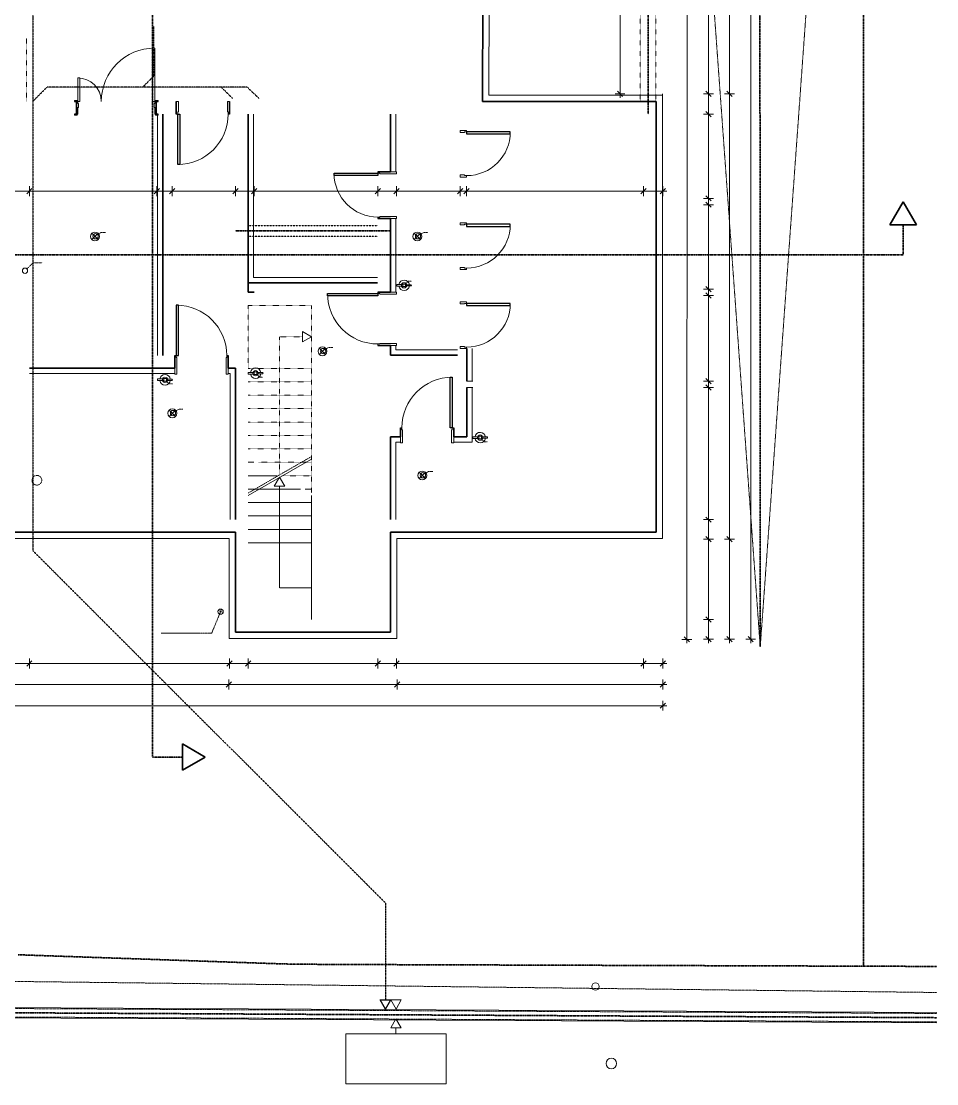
# Model space of a CAD drawing. Header units: metres. Extents: x 217015 to 311256, y -798315 to -742080.
# Drawn here: x 233405 to 250732, y -796050 to -775934 of the extents above; entities that cross this region are included whole.
import ezdxf

# ---------------------------------------------------------------- set-up
doc = ezdxf.new("R2010")
doc.units = ezdxf.units.M
for name, pattern in [('Achse', [0.5, 0.25, -0.25]), ('Axe', [0.5, 0.25, -0.25]), ('Dashed', [0.5, 0.25, -0.25]), ('Dot & Dashed', [0.5, 0.25, -0.25]), ('Egouttage copie', [0.5, 0.25, -0.25]), ('pointillés', [0.5, 0.25, -0.25]), ('Points', [0.5, 0.25, -0.25]), ('Points tirets', [0.5, 0.25, -0.25]), ('Tirets', [0.5, 0.25, -0.25]), ('Tirets moyens', [0.8, 0.4, -0.4]), ('Tirets petits', [0.35, 0.15, -0.2]), ('Traits', [0.5, 0.25, -0.25])]:
    doc.linetypes.add(name, pattern=pattern)
for name, color, linetype in [('-1._-1. Sous-sol_2_Ecriture + Annotation', 7, 'Continuous'), ('-1._-1. Sous-sol_2_Equip _ incendie', 7, 'Continuous'), ('-1._-1. Sous-sol_2_Equip _ égouttage', 7, 'Continuous'), ('-1._-1. Sous-sol_2_Etiquettes', 7, 'Continuous'), ('-1._-1. Sous-sol_2_Lignes', 7, 'Continuous'), ('-1._-1. Sous-sol_2_STABILITE', 7, 'Continuous'), ('cotations', 7, 'Continuous'), ('mur porteur', 7, 'Continuous'), ('portes', 7, 'Continuous'), ('sous-sol', 7, 'Continuous')]:
    doc.layers.add(name, color=color, linetype=linetype)

msp = doc.modelspace()

# ---------------------------------------------------------------- linework, layer by layer
at = {"layer": '-1._-1. Sous-sol_2_Ecriture + Annotation', "color": 251, "linetype": 'Continuous', "lineweight": 18}
for p, q in [((241447, -795104), (239548, -795105)), ((239548, -795105), (239548, -796050)), ((241447, -796049), (241447, -795104)), ((239548, -796050), (241447, -796049))]:
    msp.add_line(p, q, dxfattribs=at)
at = {"layer": '-1._-1. Sous-sol_2_Equip _ incendie', "color": 251, "linetype": 'Continuous', "lineweight": 18}
for p, q in [((240626, -780919), (240511, -780919)), ((240511, -780919), (240511, -780949)), ((240511, -780949), (240626, -780949)), ((240676, -780909), (240626, -780909)), ((240626, -780909), (240626, -780959)), ((240626, -780949), (240626, -780919)), ((240626, -780959), (240676, -780959)), ((240676, -780959), (240676, -780909)), ((240779, -780922), (240676, -780922)), ((240676, -780946), (240779, -780946)), ((236101, -782697), (236151, -782697)), ((236101, -782747), (236101, -782697)), ((236151, -782697), (236151, -782747)), ((237701, -782583), (237816, -782583)), ((237701, -782613), (237701, -782583)), ((237816, -782613), (237701, -782613)), ((237816, -782573), (237866, -782573)), ((237816, -782623), (237816, -782573)), ((237816, -782583), (237816, -782613)), ((237866, -782623), (237816, -782623)), ((237866, -782573), (237866, -782623)), ((237866, -782586), (237969, -782586)), ((237969, -782610), (237866, -782610)), ((235986, -782707), (236101, -782707)), ((235986, -782737), (235986, -782707)), ((236101, -782737), (235986, -782737)), ((236101, -782707), (236101, -782737)), ((236151, -782747), (236101, -782747)), ((236151, -782710), (236254, -782710)), ((236254, -782734), (236151, -782734)), ((241952, -783802), (242067, -783802)), ((241952, -783832), (241952, -783802)), ((242067, -783832), (241952, -783832)), ((242067, -783792), (242117, -783792)), ((242067, -783842), (242067, -783792)), ((242067, -783802), (242067, -783832)), ((242117, -783842), (242067, -783842)), ((242117, -783792), (242117, -783842)), ((242117, -783805), (242220, -783805)), ((242220, -783829), (242117, -783829))]:
    msp.add_line(p, q, dxfattribs=at)
for centre, radius, start, end in [((240651, -780934), 100, 6.8921, 171.3731), ((240651, -780934), 100, 188.6269, 353.1079), ((240779, -780934), 12, 270, 90), ((237841, -782598), 100, 6.8921, 171.3731), ((236126, -782722), 100, 6.8921, 171.3731), ((237841, -782598), 100, 188.6269, 353.1079), ((237969, -782598), 12, 270, 90), ((236126, -782722), 100, 188.6269, 353.1079), ((236254, -782722), 12, 270, 90), ((242092, -783817), 100, 6.8921, 171.3731), ((242092, -783817), 100, 188.6269, 353.1079), ((242220, -783817), 12, 270, 90)]:
    msp.add_arc(centre, radius, start, end, dxfattribs=at)
at = {"layer": '-1._-1. Sous-sol_2_Equip _ égouttage', "color": 8, "linetype": 'Tirets', "lineweight": 18}
for p, q in [((246163, -770805), (247391, -787781)), ((247391, -787781), (248623, -770725))]:
    msp.add_line(p, q, dxfattribs=at)
at = {"layer": '-1._-1. Sous-sol_2_Equip _ égouttage', "color": 7, "linetype": 'Tirets petits', "lineweight": 18}
for p, q in [((245117, -771330), (245117, -777452)), ((245417, -771330), (245417, -777452)), ((233503, -776252), (233503, -777452))]:
    msp.add_line(p, q, dxfattribs=at)
at = {"layer": '-1._-1. Sous-sol_2_Equip _ égouttage', "color": 251, "linetype": 'Egouttage copie', "lineweight": 30}
for p, q in [((233627, -771765), (233627, -777396)), ((233627, -777446), (233889, -777184)), ((237688, -777184), (233889, -777184)), ((237403, -777396), (237190, -777184)), ((237901, -777396), (237688, -777184)), ((233627, -777396), (233627, -785959)), ((233627, -785959), (240298, -792629)), ((240298, -792629), (240298, -794463))]:
    msp.add_line(p, q, dxfattribs=at)
at = {"layer": '-1._-1. Sous-sol_2_Equip _ égouttage', "color": 7, "linetype": 'Tirets', "lineweight": 35}
msp.add_line((247384, -772247), (247391, -787781), dxfattribs=at)
at = {"layer": '-1._-1. Sous-sol_2_Equip _ égouttage', "color": 251, "linetype": 'pointillés', "lineweight": 30}
for p, q in [((235915, -776971), (235915, -776026)), ((235703, -777184), (235915, -776971))]:
    msp.add_line(p, q, dxfattribs=at)
at = {"layer": '-1._-1. Sous-sol_2_Equip _ égouttage', "color": 250, "linetype": 'Continuous', "lineweight": 18}
for p, q in [((238728, -782006), (238728, -781806)), ((238901, -781906), (238728, -781806)), ((238901, -781906), (238728, -782006)), ((238292, -784563), (238192, -784736)), ((238292, -784563), (238392, -784736)), ((238392, -784736), (238192, -784736)), ((238292, -786662), (238292, -784736)), ((238901, -786662), (238301, -786662))]:
    msp.add_line(p, q, dxfattribs=at)
at = {"layer": '-1._-1. Sous-sol_2_Equip _ égouttage', "color": 250, "linetype": 'Tirets petits', "lineweight": 18}
for p, q in [((238291, -781906), (238728, -781906)), ((238291, -784513), (238291, -781906))]:
    msp.add_line(p, q, dxfattribs=at)
at = {"layer": '-1._-1. Sous-sol_2_Equip _ égouttage', "color": 8, "linetype": 'Tirets petits', "lineweight": 18}
for p, q in [((237701, -782506), (238901, -782506)), ((237701, -782760), (238901, -782760)), ((237701, -783014), (238901, -783014)), ((237701, -783268), (238901, -783268)), ((237701, -783522), (238901, -783522)), ((237701, -783776), (238901, -783776)), ((237701, -784030), (238901, -784030)), ((237895, -784284), (238901, -784284)), ((238335, -784538), (238901, -784538)), ((238775, -784792), (238901, -784792))]:
    msp.add_line(p, q, dxfattribs=at)
at = {"layer": '-1._-1. Sous-sol_2_Equip _ égouttage', "color": 8, "linetype": 'Continuous', "lineweight": 18}
for p, q in [((237701, -784284), (237808, -784284)), ((237701, -784538), (238248, -784538)), ((237701, -784792), (238688, -784792)), ((237701, -785046), (238901, -785046)), ((237701, -785300), (238901, -785300)), ((237701, -785554), (238901, -785554)), ((237701, -785808), (238901, -785808)), ((240398, -794464), (240598, -794464)), ((240498, -794637), (240398, -794464)), ((240498, -794637), (240598, -794464)), ((240497, -794818), (240397, -794992)), ((240497, -794818), (240597, -794991)), ((240597, -794991), (240397, -794992)), ((240497, -795104), (240497, -794991))]:
    msp.add_line(p, q, dxfattribs=at)
at = {"layer": '-1._-1. Sous-sol_2_Equip _ égouttage', "color": 8, "linetype": 'Dot & Dashed', "lineweight": 18}
for p, q in [((231124, -794087), (235630, -794141)), ((235630, -794141), (247638, -794285)), ((247638, -794285), (250732, -794322))]:
    msp.add_line(p, q, dxfattribs=at)
at = {"layer": '-1._-1. Sous-sol_2_Equip _ égouttage', "color": 254, "linetype": 'Continuous', "lineweight": 18}
for p, q in [((250732, -794699), (217015, -794520)), ((217015, -794720), (250732, -794899))]:
    msp.add_line(p, q, dxfattribs=at)
at = {"layer": '-1._-1. Sous-sol_2_Equip _ égouttage', "color": 254, "linetype": 'Points', "lineweight": 18}
for p, q in [((250732, -794719), (217015, -794540)), ((250732, -794879), (217015, -794700))]:
    msp.add_line(p, q, dxfattribs=at)
at = {"layer": '-1._-1. Sous-sol_2_Equip _ égouttage', "color": 251, "linetype": 'Continuous', "lineweight": 30}
for p, q in [((240198, -794463), (240398, -794463)), ((240298, -794636), (240198, -794463)), ((240298, -794636), (240398, -794463))]:
    msp.add_line(p, q, dxfattribs=at)
at = {"layer": '-1._-1. Sous-sol_2_Equip _ égouttage', "color": 7, "linetype": 'Points tirets', "lineweight": 35}
msp.add_line((250732, -794799), (217015, -794620), dxfattribs=at)
at = {"layer": '-1._-1. Sous-sol_2_Equip _ égouttage', "color": 8, "linetype": 'Continuous', "lineweight": 18}
msp.add_circle((244273, -794210), 70, dxfattribs=at)
at = {"layer": '-1._-1. Sous-sol_2_Etiquettes', "color": 253, "linetype": 'Dashed', "lineweight": 13}
for p, q in [((234853, -779977), (234914, -779934)), ((234914, -779934), (234999, -779934)), ((240955, -779977), (241016, -779934)), ((241016, -779934), (241101, -779934)), ((233512, -780623), (233629, -780505)), ((233629, -780505), (233802, -780505)), ((240685, -780899), (240726, -780857)), ((240726, -780857), (240790, -780857)), ((239159, -782150), (239220, -782108)), ((239220, -782108), (239305, -782108)), ((237875, -782633), (237916, -782675)), ((237916, -782675), (237980, -782675)), ((236160, -782758), (236202, -782799)), ((236202, -782799), (236265, -782799)), ((236318, -783323), (236379, -783281)), ((236379, -783281), (236464, -783281)), ((242126, -783853), (242167, -783895)), ((242167, -783895), (242231, -783895)), ((241048, -784502), (241109, -784459)), ((241109, -784459), (241194, -784459))]:
    msp.add_line(p, q, dxfattribs=at)
at = {"layer": '-1._-1. Sous-sol_2_Etiquettes', "color": 253, "linetype": 'Traits', "lineweight": 18}
for p, q in [((237178, -787112), (237008, -787520)), ((237008, -787520), (236764, -787520))]:
    msp.add_line(p, q, dxfattribs=at)
at = {"layer": '-1._-1. Sous-sol_2_Etiquettes', "color": 8, "linetype": 'Continuous', "lineweight": 18}
for p, q in [((237224, -787131), (237131, -787093)), ((237158, -787158), (237197, -787066))]:
    msp.add_line(p, q, dxfattribs=at)
at = {"layer": '-1._-1. Sous-sol_2_Etiquettes', "color": 253, "linetype": 'Continuous', "lineweight": 18}
msp.add_line((236764, -787520), (236052, -787520), dxfattribs=at)
at = {"layer": '-1._-1. Sous-sol_2_Etiquettes', "color": 7, "linetype": 'Continuous', "lineweight": 18}
for centre in [(234812, -780005), (240914, -780005), (233476, -780658), (240649, -780934), (239118, -782179), (236125, -782722), (237839, -782598), (236277, -783352), (242090, -783817), (241007, -784530)]:
    msp.add_circle(centre, 50, dxfattribs=at)
at = {"layer": '-1._-1. Sous-sol_2_Etiquettes', "color": 8, "linetype": 'Continuous', "lineweight": 18}
msp.add_circle((237178, -787112), 50, dxfattribs=at)
at = {"layer": '-1._-1. Sous-sol_2_Lignes', "color": 7, "linetype": 'Axe', "lineweight": 35}
for p, q in [((235888, -789866), (235888, -762366)), ((250096, -779787), (250096, -780354)), ((250096, -780354), (219596, -780354)), ((236455, -789866), (235888, -789866))]:
    msp.add_line(p, q, dxfattribs=at)
at = {"layer": '-1._-1. Sous-sol_2_Lignes', "color": 7, "linetype": 'Continuous', "lineweight": 35}
for p, q in [((250096, -779354), (249846, -779787)), ((250096, -779354), (250346, -779787)), ((250346, -779787), (249846, -779787)), ((236455, -790116), (236455, -789616)), ((236888, -789866), (236455, -789616)), ((236888, -789866), (236455, -790116))]:
    msp.add_line(p, q, dxfattribs=at)
at = {"layer": '-1._-1. Sous-sol_2_Lignes', "color": 7, "linetype": 'Continuous', "lineweight": 18}
for p, q in [((234859, -779949), (234740, -780069)), ((234740, -779949), (234859, -780069)), ((240961, -779949), (240842, -780069)), ((240842, -779949), (240961, -780069)), ((239166, -782123), (239046, -782242)), ((239046, -782123), (239166, -782242)), ((236325, -783296), (236205, -783416)), ((236205, -783296), (236325, -783416)), ((241054, -784474), (240935, -784594)), ((240935, -784474), (241054, -784594))]:
    msp.add_line(p, q, dxfattribs=at)
for centre in [(234800, -780009), (240902, -780009), (239106, -782183), (236265, -783356), (240994, -784534)]:
    msp.add_circle(centre, 84.6, dxfattribs=at)
at = {"layer": '-1._-1. Sous-sol_2_Lignes', "color": 251, "linetype": 'Achse', "lineweight": 18}
msp.add_circle((233700, -784624), 92, dxfattribs=at)
at = {"layer": '-1._-1. Sous-sol_2_Lignes', "color": 253, "linetype": 'Continuous', "lineweight": 18}
msp.add_circle((244573, -795667), 100, dxfattribs=at)
at = {"layer": '-1._-1. Sous-sol_2_STABILITE', "color": 7, "linetype": 'Points tirets', "lineweight": 35}
for p, q in [((245267, -777692), (245267, -765012)), ((237461, -779902), (240394, -779902))]:
    msp.add_line(p, q, dxfattribs=at)
at = {"layer": 'cotations', "color": 251, "linetype": 'Continuous', "lineweight": 18}
for p, q in [((246810, -777307), (246810, -764882)), ((247210, -787632), (247210, -764882)), ((246410, -777307), (246410, -765252)), ((246014, -770373), (246000, -787636)), ((244737, -777307), (244737, -771807)), ((244687, -777257), (244787, -777357)), ((246360, -777257), (246460, -777357)), ((246760, -777257), (246860, -777357)), ((244831, -777307), (244643, -777307)), ((244737, -777382), (244737, -777307)), ((246504, -777307), (246316, -777307)), ((246410, -777692), (246410, -777307)), ((246904, -777307), (246716, -777307)), ((246810, -785740), (246810, -777307)), ((246360, -777642), (246460, -777742)), ((246504, -777692), (246316, -777692)), ((246410, -779287), (246410, -777692)), ((233558, -779243), (233558, -779055)), ((235973, -779243), (235973, -779055)), ((236261, -779243), (236261, -779055)), ((237461, -779243), (237461, -779055)), ((237814, -779243), (237814, -779055)), ((240154, -779243), (240154, -779055)), ((240507, -779243), (240507, -779055)), ((241712, -779243), (241712, -779055)), ((241832, -779243), (241832, -779055)), ((245180, -779243), (245180, -779055)), ((245550, -779243), (245550, -779055)), ((233148, -779149), (233558, -779149)), ((233608, -779099), (233508, -779199)), ((233558, -779149), (235973, -779149)), ((236023, -779099), (235923, -779199)), ((235973, -779149), (236261, -779149)), ((236311, -779099), (236211, -779199)), ((236261, -779149), (237461, -779149)), ((237511, -779099), (237411, -779199)), ((237461, -779149), (237814, -779149)), ((237864, -779099), (237764, -779199)), ((237814, -779149), (240154, -779149)), ((240204, -779099), (240104, -779199)), ((240154, -779149), (240507, -779149)), ((240557, -779099), (240457, -779199)), ((240507, -779149), (241712, -779149)), ((241762, -779099), (241662, -779199)), ((241712, -779149), (241832, -779149)), ((241882, -779099), (241782, -779199)), ((241832, -779149), (245180, -779149)), ((245230, -779099), (245130, -779199)), ((245180, -779149), (245550, -779149)), ((245500, -779199), (245600, -779099)), ((245550, -779149), (245625, -779149)), ((246360, -779237), (246460, -779337)), ((246504, -779287), (246316, -779287)), ((246504, -779407), (246316, -779407)), ((246360, -779357), (246460, -779457)), ((246410, -779407), (246410, -779287)), ((246410, -781007), (246410, -779407)), ((246504, -781007), (246316, -781007)), ((246360, -780957), (246460, -781057)), ((246360, -781077), (246460, -781177)), ((246410, -781127), (246410, -781007)), ((246504, -781127), (246316, -781127)), ((246410, -782750), (246410, -781127)), ((246360, -782700), (246460, -782800)), ((246504, -782750), (246316, -782750)), ((246504, -782870), (246316, -782870)), ((246360, -782820), (246460, -782920)), ((246410, -782870), (246410, -782750)), ((246410, -785370), (246410, -782870)), ((246504, -785370), (246316, -785370)), ((246360, -785320), (246460, -785420)), ((246410, -785740), (246410, -785370)), ((246360, -785690), (246460, -785790)), ((246760, -785690), (246860, -785790)), ((246504, -785740), (246316, -785740)), ((246410, -787262), (246410, -785740)), ((246904, -785740), (246716, -785740)), ((246810, -787632), (246810, -785740)), ((246504, -787262), (246316, -787262)), ((246360, -787212), (246460, -787312)), ((246410, -787632), (246410, -787262)), ((245907, -787636), (246094, -787636)), ((245950, -787586), (246050, -787686)), ((246000, -787636), (246000, -787711)), ((246504, -787632), (246316, -787632)), ((246360, -787582), (246460, -787682)), ((246410, -787707), (246410, -787632)), ((246904, -787632), (246716, -787632)), ((246760, -787582), (246860, -787682)), ((246810, -787707), (246810, -787632)), ((247304, -787632), (247116, -787632)), ((247160, -787582), (247260, -787682)), ((247210, -787707), (247210, -787632)), ((233148, -788092), (233558, -788092)), ((233608, -788042), (233508, -788142)), ((233558, -788186), (233558, -787998)), ((233558, -788092), (237348, -788092)), ((237398, -788042), (237298, -788142)), ((237348, -788186), (237348, -787998)), ((237348, -788092), (237701, -788092)), ((237751, -788042), (237651, -788142)), ((237701, -788186), (237701, -787998)), ((237701, -788092), (240154, -788092)), ((240204, -788042), (240104, -788142)), ((240154, -788186), (240154, -787998)), ((240154, -788092), (240507, -788092)), ((240557, -788042), (240457, -788142)), ((240507, -788186), (240507, -787998)), ((240507, -788092), (245180, -788092)), ((245230, -788042), (245130, -788142)), ((245180, -788186), (245180, -787998)), ((245180, -788092), (245550, -788092)), ((245500, -788142), (245600, -788042)), ((245550, -788186), (245550, -787998)), ((245550, -788092), (245625, -788092)), ((229364, -788492), (237331, -788492)), ((237381, -788442), (237281, -788542)), ((237331, -788586), (237331, -788398)), ((237331, -788492), (240521, -788492)), ((240571, -788442), (240471, -788542)), ((240521, -788586), (240521, -788398)), ((240521, -788492), (245550, -788492)), ((245500, -788542), (245600, -788442)), ((245550, -788586), (245550, -788398)), ((245550, -788492), (245625, -788492)), ((221983, -788892), (245550, -788892)), ((245500, -788942), (245600, -788842)), ((245550, -788986), (245550, -788798)), ((245550, -788892), (245625, -788892))]:
    msp.add_line(p, q, dxfattribs=at)
at = {"layer": 'mur porteur', "color": 7, "linetype": 'Continuous', "lineweight": 35}
for p, q in [((242137, -777452), (242142, -770420)), ((234448, -777452), (234411, -777452)), ((234448, -777452), (234448, -777567)), ((235958, -777452), (235995, -777452)), ((235958, -777452), (235958, -777567)), ((236338, -777452), (236338, -777692)), ((237348, -777452), (237348, -777692)), ((242137, -777452), (242257, -777452)), ((242137, -777452), (242257, -777452)), ((245180, -777452), (242257, -777452)), ((245410, -777452), (245180, -777452)), ((245410, -777452), (245180, -777452)), ((245410, -777452), (245420, -777452)), ((245410, -777452), (245420, -777452)), ((245420, -777692), (245420, -777452)), ((234448, -777567), (234448, -777692)), ((235958, -777567), (235958, -777692)), ((234448, -777692), (234411, -777692)), ((235958, -777692), (235995, -777692)), ((236086, -777692), (236086, -782262)), ((237701, -777692), (237701, -780787)), ((240394, -777692), (240394, -778785)), ((245420, -785370), (245420, -777692)), ((240394, -778785), (240154, -778785)), ((240394, -779670), (240154, -779670)), ((240391, -779670), (240391, -781062)), ((237701, -780787), (237701, -780887)), ((237801, -780887), (237701, -780887)), ((237701, -780887), (237701, -781062)), ((237801, -780887), (237701, -780887)), ((237701, -780887), (237701, -781062)), ((237814, -780887), (237801, -780887)), ((240147, -780887), (237814, -780887)), ((237701, -781062), (237801, -781062)), ((237701, -781062), (237801, -781062)), ((237801, -781062), (237814, -781062)), ((237801, -781062), (237814, -781062)), ((240154, -781062), (240394, -781062)), ((240154, -782072), (240394, -782072)), ((240394, -782072), (240394, -782154)), ((236311, -782262), (236311, -782502)), ((237321, -782262), (237321, -782502)), ((240394, -782154), (240394, -782234)), ((240394, -782254), (240394, -782234)), ((240394, -782254), (240494, -782254)), ((240394, -782254), (240494, -782254)), ((241664, -782254), (240494, -782254)), ((241839, -782750), (241839, -782127)), ((236311, -782502), (233558, -782502)), ((237361, -782502), (237321, -782502)), ((237461, -782502), (237361, -782502)), ((237461, -782602), (237461, -782502)), ((237461, -782602), (237461, -782502)), ((237461, -785370), (237461, -782602)), ((241839, -783629), (241839, -782870)), ((240580, -783804), (240580, -783629)), ((241590, -783804), (241590, -783629)), ((241839, -783804), (241839, -783629)), ((240394, -783804), (240394, -783825)), ((240394, -783804), (240580, -783804)), ((240394, -783804), (240394, -783825)), ((240394, -783825), (240394, -783904)), ((240394, -783825), (240394, -783904)), ((240394, -783904), (240394, -785370)), ((241590, -783804), (241664, -783804)), ((241664, -783804), (241839, -783804)), ((241664, -783804), (241839, -783804)), ((245420, -785610), (245420, -785370)), ((229234, -785610), (237461, -785610)), ((237461, -785730), (237461, -785610)), ((237461, -785730), (237461, -785610)), ((240391, -785610), (240391, -785730)), ((240391, -785610), (245180, -785610)), ((240391, -785610), (240391, -785730)), ((245180, -785610), (245420, -785610)), ((245180, -785610), (245420, -785610)), ((237461, -785730), (237461, -787262)), ((240391, -787262), (240391, -785730)), ((237461, -787262), (237461, -787502)), ((237461, -787262), (237461, -787502)), ((240391, -787502), (240391, -787262)), ((237461, -787502), (237701, -787502)), ((237701, -787502), (240151, -787502)), ((240151, -787502), (240391, -787502)), ((240151, -787502), (240391, -787502))]:
    msp.add_line(p, q, dxfattribs=at)
at = {"layer": 'mur porteur', "color": 8, "linetype": 'Continuous', "lineweight": 18}
for p, q in [((242257, -777332), (242262, -770420)), ((242257, -777332), (242282, -777332)), ((242257, -777332), (242282, -777332)), ((245420, -777332), (242282, -777332)), ((245526, -777332), (245420, -777332)), ((245526, -777332), (245420, -777332)), ((245526, -777332), (245540, -777332)), ((245526, -777332), (245540, -777332)), ((245540, -777318), (245540, -777307)), ((245540, -777318), (245540, -777307)), ((245540, -777332), (245540, -777318)), ((245540, -777332), (245540, -777318)), ((245540, -777452), (245540, -777332)), ((245540, -785610), (245540, -777452)), ((241832, -778000), (241712, -778000)), ((240494, -778785), (240394, -778785)), ((240507, -778785), (240494, -778785)), ((241832, -778885), (241712, -778885)), ((240494, -779670), (240394, -779670)), ((240507, -779670), (240494, -779670)), ((241712, -779750), (241832, -779750)), ((241712, -780635), (241832, -780635)), ((240394, -781062), (240494, -781062)), ((240494, -781062), (240507, -781062)), ((241832, -781247), (241712, -781247)), ((240394, -782072), (240494, -782072)), ((240494, -782072), (240507, -782072)), ((241832, -782132), (241712, -782132)), ((236311, -782502), (236311, -782602)), ((236311, -782602), (236311, -782615)), ((237321, -782502), (237321, -782602)), ((237321, -782602), (237321, -782615)), ((241939, -782750), (241839, -782750)), ((241939, -782750), (241839, -782750)), ((241839, -782870), (241939, -782870)), ((241839, -782870), (241939, -782870)), ((241952, -782750), (241939, -782750)), ((241952, -782750), (241939, -782750)), ((241939, -782870), (241952, -782870)), ((241939, -782870), (241952, -782870)), ((240580, -783904), (240580, -783804)), ((240580, -783917), (240580, -783904)), ((241590, -783904), (241590, -783804)), ((241590, -783917), (241590, -783904)), ((245540, -785730), (245540, -785610)), ((229354, -785730), (237341, -785730)), ((237341, -785740), (237341, -785730)), ((237341, -785740), (237341, -785730)), ((237341, -785740), (237341, -787502)), ((240511, -785730), (240511, -785740)), ((240511, -785730), (245420, -785730)), ((240511, -785730), (240511, -785740)), ((240511, -787502), (240511, -785740)), ((245420, -785730), (245540, -785730)), ((245420, -785730), (245540, -785730)), ((237341, -787502), (237341, -787622)), ((237341, -787502), (237341, -787622)), ((240511, -787622), (240511, -787502)), ((237341, -787622), (237461, -787622)), ((237461, -787622), (240391, -787622)), ((240391, -787622), (240511, -787622)), ((240391, -787622), (240511, -787622))]:
    msp.add_line(p, q, dxfattribs=at)
at = {"layer": 'mur porteur', "color": 253, "linetype": 'Continuous', "lineweight": 13}
for p, q in [((235986, -777692), (235986, -782262)), ((237801, -777692), (237801, -780774)), ((240494, -777692), (240494, -778785)), ((240491, -779670), (240491, -781062)), ((237801, -780774), (237801, -780787)), ((237814, -780787), (237801, -780787)), ((237814, -780787), (237801, -780787)), ((240147, -780787), (237814, -780787)), ((240494, -782072), (240494, -782141)), ((240494, -782141), (240494, -782152)), ((240494, -782154), (240494, -782152)), ((240494, -782154), (240507, -782154)), ((240494, -782154), (240507, -782154)), ((241664, -782154), (240507, -782154)), ((241939, -782750), (241939, -782127)), ((236311, -782602), (233558, -782602)), ((237348, -782602), (237321, -782602)), ((237361, -782602), (237348, -782602)), ((237361, -782615), (237361, -782602)), ((237361, -782615), (237361, -782602)), ((237361, -785370), (237361, -782615)), ((241939, -783804), (241939, -782870)), ((240494, -783904), (240494, -783907)), ((240494, -783904), (240580, -783904)), ((240494, -783904), (240494, -783907)), ((240494, -783907), (240494, -783917)), ((240494, -783907), (240494, -783917)), ((241590, -783904), (241839, -783904)), ((241839, -783904), (241939, -783904)), ((241839, -783904), (241939, -783904)), ((241939, -783904), (241939, -783804)), ((240494, -783917), (240494, -785370))]:
    msp.add_line(p, q, dxfattribs=at)
at = {"layer": 'portes', "color": 8, "linetype": 'Continuous', "lineweight": 18}
for p, q in [((235890, -777452), (235890, -776442)), ((235890, -776442), (235930, -776442)), ((235930, -776442), (235930, -777452)), ((234476, -777008), (234476, -777452)), ((234516, -777008), (234476, -777008)), ((234516, -777452), (234516, -777008)), ((234411, -777452), (234411, -777433)), ((234411, -777433), (234461, -777433)), ((234461, -777452), (234411, -777452)), ((234476, -777452), (234448, -777452)), ((234448, -777452), (234448, -777567)), ((234461, -777433), (234461, -777452)), ((234476, -777492), (234476, -777452)), ((234476, -777452), (234516, -777452)), ((235930, -777452), (235890, -777452)), ((235958, -777452), (235930, -777452)), ((235930, -777452), (235930, -777492)), ((235945, -777433), (235995, -777433)), ((235945, -777452), (235945, -777433)), ((235995, -777452), (235945, -777452)), ((235958, -777567), (235958, -777452)), ((235995, -777433), (235995, -777452)), ((234448, -777692), (234448, -777567)), ((234448, -777567), (234473, -777567)), ((234448, -777567), (234488, -777567)), ((234473, -777567), (234473, -777692)), ((234488, -777492), (234476, -777492)), ((234488, -777567), (234488, -777492)), ((235930, -777492), (235918, -777492)), ((235918, -777492), (235918, -777567)), ((235918, -777567), (235958, -777567)), ((235933, -777692), (235933, -777567)), ((235933, -777567), (235958, -777567)), ((235958, -777567), (235958, -777692)), ((234411, -777711), (234411, -777692)), ((234411, -777692), (234461, -777692)), ((234461, -777711), (234411, -777711)), ((234473, -777692), (234448, -777692)), ((234461, -777692), (234461, -777711)), ((235958, -777692), (235933, -777692)), ((235945, -777692), (235995, -777692)), ((235945, -777711), (235945, -777692)), ((235995, -777711), (235945, -777711)), ((235995, -777692), (235995, -777711)), ((241832, -778000), (241712, -778000)), ((241832, -778000), (241712, -778000)), ((240494, -778785), (240394, -778785)), ((240494, -778785), (240394, -778785)), ((240507, -778785), (240494, -778785)), ((240507, -778785), (240494, -778785)), ((241832, -778885), (241712, -778885)), ((241832, -778885), (241712, -778885)), ((240494, -779670), (240394, -779670)), ((240494, -779670), (240394, -779670)), ((240507, -779670), (240494, -779670)), ((240507, -779670), (240494, -779670)), ((241712, -779750), (241832, -779750)), ((241712, -779750), (241832, -779750)), ((241712, -780635), (241832, -780635)), ((241712, -780635), (241832, -780635)), ((240394, -781062), (240494, -781062)), ((240394, -781062), (240494, -781062)), ((240494, -781062), (240507, -781062)), ((240494, -781062), (240507, -781062)), ((241832, -781247), (241712, -781247)), ((241832, -781247), (241712, -781247)), ((240394, -782072), (240494, -782072)), ((240394, -782072), (240494, -782072)), ((240494, -782072), (240507, -782072)), ((240494, -782072), (240507, -782072)), ((241832, -782132), (241712, -782132)), ((241832, -782132), (241712, -782132)), ((236311, -782502), (236311, -782602)), ((236311, -782502), (236311, -782602)), ((236311, -782602), (236311, -782615)), ((236311, -782602), (236311, -782615)), ((237321, -782502), (237321, -782602)), ((237321, -782502), (237321, -782602)), ((237321, -782602), (237321, -782615)), ((237321, -782602), (237321, -782615)), ((240580, -783904), (240580, -783804)), ((240580, -783904), (240580, -783804)), ((240580, -783917), (240580, -783904)), ((240580, -783917), (240580, -783904)), ((241590, -783904), (241590, -783804)), ((241590, -783904), (241590, -783804)), ((241590, -783917), (241590, -783904)), ((241590, -783917), (241590, -783904))]:
    msp.add_line(p, q, dxfattribs=at)
at = {"layer": 'portes', "color": 7, "linetype": 'Continuous', "lineweight": 35}
for p, q in [((234448, -777452), (234411, -777452)), ((234448, -777452), (234411, -777452)), ((234448, -777452), (234448, -777567)), ((234448, -777452), (234448, -777567)), ((235958, -777452), (235958, -777567)), ((235958, -777452), (235958, -777567)), ((235958, -777452), (235995, -777452)), ((235958, -777452), (235995, -777452)), ((236338, -777452), (236338, -777692)), ((236338, -777452), (236338, -777692)), ((237348, -777452), (237348, -777692)), ((237348, -777452), (237348, -777692)), ((234448, -777567), (234448, -777692)), ((234448, -777567), (234448, -777692)), ((235958, -777567), (235958, -777692)), ((235958, -777567), (235958, -777692)), ((234448, -777692), (234411, -777692)), ((234448, -777692), (234411, -777692)), ((235958, -777692), (235995, -777692)), ((235958, -777692), (235995, -777692)), ((240394, -778785), (240154, -778785)), ((240394, -778785), (240154, -778785)), ((240394, -779670), (240154, -779670)), ((240394, -779670), (240154, -779670)), ((240154, -781062), (240394, -781062)), ((240154, -781062), (240394, -781062)), ((240154, -782072), (240394, -782072)), ((240154, -782072), (240394, -782072)), ((236311, -782262), (236311, -782502)), ((236311, -782262), (236311, -782502)), ((237321, -782262), (237321, -782502)), ((237321, -782262), (237321, -782502)), ((240580, -783804), (240580, -783629)), ((240580, -783804), (240580, -783629)), ((241590, -783804), (241590, -783629)), ((241590, -783804), (241590, -783629))]:
    msp.add_line(p, q, dxfattribs=at)
at = {"layer": 'portes', "color": 7, "linetype": 'Continuous', "lineweight": 18}
for p, q in [((236338, -777452), (236338, -777692)), ((236378, -777452), (236338, -777452)), ((236378, -777652), (236378, -777452)), ((237308, -777452), (237308, -777652)), ((237348, -777452), (237308, -777452)), ((237348, -777692), (237348, -777452)), ((236366, -777692), (236366, -777652)), ((236366, -777652), (236378, -777652)), ((237308, -777652), (237320, -777652)), ((237320, -777652), (237320, -777692)), ((236338, -777692), (236366, -777692)), ((237320, -777692), (237348, -777692)), ((241712, -778000), (241832, -778000)), ((241712, -778040), (241712, -778000)), ((241792, -778040), (241712, -778040)), ((241832, -778028), (241792, -778028)), ((241792, -778028), (241792, -778040)), ((241832, -778000), (241832, -778028)), ((240507, -778785), (240154, -778785)), ((240154, -778785), (240154, -778813)), ((240154, -778813), (240194, -778813)), ((240194, -778813), (240194, -778825)), ((240194, -778825), (240507, -778825)), ((240507, -778825), (240507, -778785)), ((241712, -778845), (241792, -778845)), ((241712, -778885), (241712, -778845)), ((241792, -778845), (241792, -778857)), ((241792, -778857), (241832, -778857)), ((241832, -778857), (241832, -778885)), ((241832, -778885), (241712, -778885)), ((240194, -779642), (240154, -779642)), ((240154, -779642), (240154, -779670)), ((240154, -779670), (240507, -779670)), ((240507, -779630), (240194, -779630)), ((240194, -779630), (240194, -779642)), ((240507, -779670), (240507, -779630)), ((241712, -779750), (241832, -779750)), ((241712, -779790), (241712, -779750)), ((241792, -779790), (241712, -779790)), ((241832, -779778), (241792, -779778)), ((241792, -779778), (241792, -779790)), ((241832, -779750), (241832, -779778)), ((241712, -780595), (241792, -780595)), ((241712, -780635), (241712, -780595)), ((241832, -780635), (241712, -780635)), ((241792, -780595), (241792, -780607)), ((241792, -780607), (241832, -780607)), ((241832, -780607), (241832, -780635)), ((240507, -781062), (240154, -781062)), ((240154, -781062), (240154, -781090)), ((240154, -781090), (240194, -781090)), ((240194, -781090), (240194, -781102)), ((240507, -781102), (240507, -781062)), ((240194, -781102), (240507, -781102)), ((241712, -781247), (241832, -781247)), ((241712, -781287), (241712, -781247)), ((241792, -781287), (241712, -781287)), ((241832, -781275), (241792, -781275)), ((241792, -781275), (241792, -781287)), ((241832, -781247), (241832, -781275)), ((240194, -782044), (240154, -782044)), ((240154, -782044), (240154, -782072)), ((240154, -782072), (240507, -782072)), ((240507, -782032), (240194, -782032)), ((240194, -782032), (240194, -782044)), ((240507, -782072), (240507, -782032)), ((241712, -782092), (241792, -782092)), ((241712, -782132), (241712, -782092)), ((241792, -782092), (241792, -782104)), ((236311, -782615), (236311, -782262)), ((236311, -782262), (236339, -782262)), ((236339, -782262), (236339, -782302)), ((237293, -782302), (237293, -782262)), ((237293, -782262), (237321, -782262)), ((237321, -782262), (237321, -782615)), ((241832, -782132), (241712, -782132)), ((241792, -782104), (241832, -782104)), ((241832, -782104), (241832, -782132)), ((236339, -782302), (236351, -782302)), ((236351, -782302), (236351, -782615)), ((237281, -782615), (237281, -782302)), ((237281, -782302), (237293, -782302)), ((236351, -782615), (236311, -782615)), ((237321, -782615), (237281, -782615)), ((240608, -783629), (240580, -783629)), ((240580, -783629), (240580, -783917)), ((240608, -783669), (240608, -783629)), ((240620, -783669), (240608, -783669)), ((240620, -783917), (240620, -783669)), ((241562, -783669), (241550, -783669)), ((241550, -783669), (241550, -783917)), ((241590, -783629), (241562, -783629)), ((241562, -783629), (241562, -783669)), ((241590, -783917), (241590, -783629)), ((240580, -783917), (240620, -783917)), ((241550, -783917), (241590, -783917))]:
    msp.add_line(p, q, dxfattribs=at)
at = {"layer": 'portes', "color": 250, "linetype": 'Continuous', "lineweight": 25}
for p, q in [((236366, -778646), (236366, -777692)), ((236366, -777692), (236406, -777692)), ((236406, -777692), (236406, -778646)), ((242661, -778028), (241832, -778028)), ((241832, -778028), (241832, -778068)), ((241832, -778068), (242661, -778068)), ((242661, -778068), (242661, -778028)), ((236406, -778646), (236366, -778646)), ((239325, -778813), (240154, -778813)), ((239325, -778853), (239325, -778813)), ((240154, -778853), (239325, -778853)), ((240154, -778813), (240154, -778853)), ((242661, -779778), (241832, -779778)), ((241832, -779778), (241832, -779818)), ((241832, -779818), (242661, -779818)), ((242661, -779818), (242661, -779778)), ((239200, -781090), (240154, -781090)), ((239200, -781130), (239200, -781090)), ((240154, -781090), (240154, -781130)), ((240154, -781130), (239200, -781130)), ((242661, -781275), (241832, -781275)), ((241832, -781275), (241832, -781315)), ((242661, -781315), (242661, -781275)), ((236339, -781308), (236339, -782262)), ((236379, -781308), (236339, -781308)), ((236379, -782262), (236379, -781308)), ((241832, -781315), (242661, -781315)), ((236339, -782262), (236379, -782262)), ((241522, -783629), (241522, -782675)), ((241522, -782675), (241562, -782675)), ((241562, -782675), (241562, -783629)), ((241562, -783629), (241522, -783629))]:
    msp.add_line(p, q, dxfattribs=at)
at = {"layer": 'portes', "color": 8, "linetype": 'Continuous', "lineweight": 18}
for centre, radius, start, end in [((235930, -777452), 1010, 90, 180), ((234476, -777452), 444, 0, 90)]:
    msp.add_arc(centre, radius, start, end, dxfattribs=at)
at = {"layer": 'portes', "color": 253, "linetype": 'Continuous', "lineweight": 13}
for centre, radius, start, end in [((236366, -777692), 954, 270, 0), ((241832, -778028), 829, 270, 0), ((240154, -778813), 829, 180, 270), ((241832, -779778), 829, 270, 0), ((240154, -781090), 954, 180, 270), ((241832, -781275), 829, 270, 0), ((236339, -782262), 954, 0, 90), ((241562, -783629), 954, 90, 180)]:
    msp.add_arc(centre, radius, start, end, dxfattribs=at)
at = {"layer": 'sous-sol', "color": 7, "linetype": 'Tirets', "lineweight": 35}
for p, q in [((249346, -793824), (249346, -742080)), ((238379, -793782), (233346, -793608)), ((239186, -793791), (238379, -793782)), ((249346, -793824), (239186, -793791)), ((250732, -793829), (249346, -793824))]:
    msp.add_line(p, q, dxfattribs=at)
at = {"layer": 'sous-sol', "color": 250, "linetype": 'Tirets moyens', "lineweight": 25}
for p, q in [((237701, -779802), (240154, -779802)), ((237701, -780002), (240154, -780002))]:
    msp.add_line(p, q, dxfattribs=at)
at = {"layer": 'sous-sol', "color": 8, "linetype": 'Tirets petits', "lineweight": 18}
for p, q in [((238901, -781316), (237701, -781316)), ((237701, -781316), (237701, -782506)), ((238901, -781316), (238901, -784865)), ((237700, -784866), (238900, -784173))]:
    msp.add_line(p, q, dxfattribs=at)
at = {"layer": 'sous-sol', "color": 8, "linetype": 'Continuous', "lineweight": 18}
for p, q in [((237700, -784916), (238900, -784223)), ((238901, -784915), (238901, -787262))]:
    msp.add_line(p, q, dxfattribs=at)

doc.saveas('drawing.dxf')
